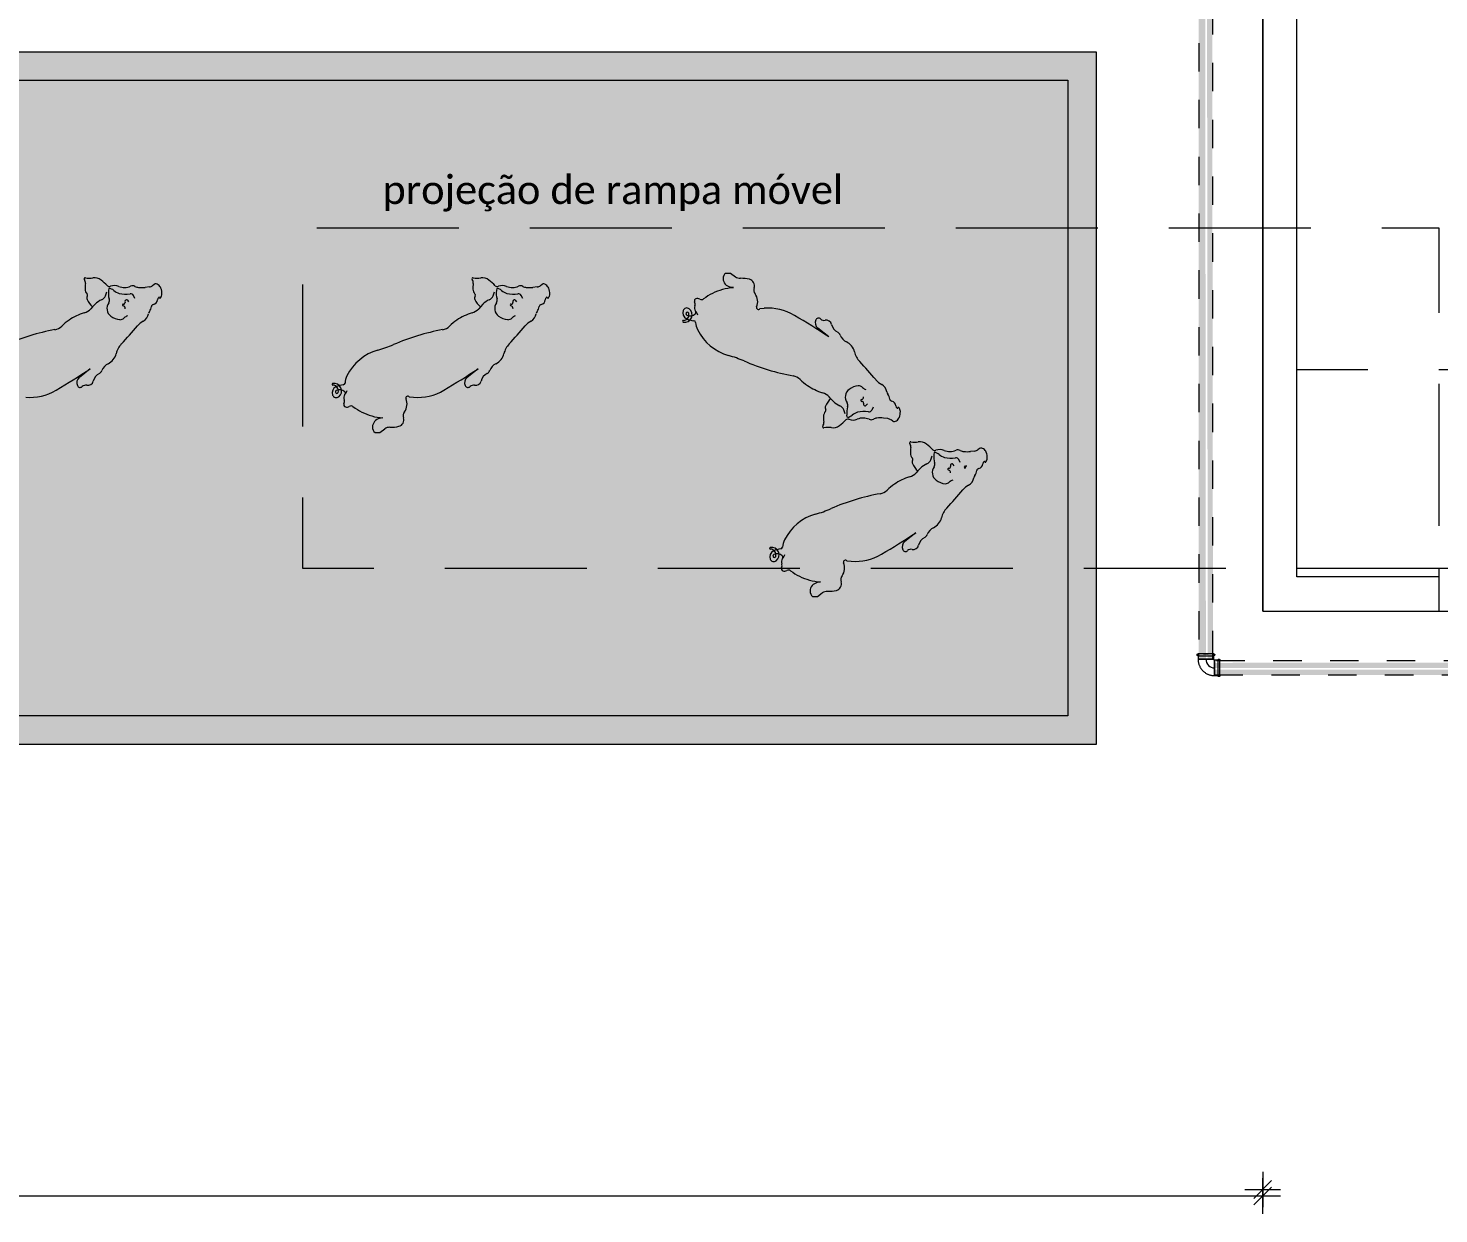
# Model space of a CAD drawing. Header units: metres. Extents: x 147 to 427, y -16 to 162.
# Drawn here: x 291.085 to 296.051, y 95.492 to 99.667 of the extents above; entities that cross this region are included whole.
import ezdxf

# ---------------------------------------------------------------- set-up
doc = ezdxf.new("R2010")
doc.units = ezdxf.units.M
doc.linetypes.add('Aligning Line', pattern=[0.012, 0.006, -0.006])
doc.linetypes.add('IMPORT-Dashed _3_', pattern=[0.75, 0.5, -0.25])
doc.layers.add('1053_ARQ_BASE_MATADOURO_dwg', color=7, linetype='Continuous', lineweight=5, true_color=0x767676)
for name, color, linetype, lineweight in [('A-COTAS', 7, 'Continuous', 9), ('A-EQUIPAMENTOS', 7, 'Continuous', 5), ('A-PROJEÇÃO', 7, 'IMPORT-Dashed _3_', 15), ('A-TEXTO1', 7, 'Continuous', 5), ('A-VISTA01', 7, 'Continuous', 20), ('A-VISTA03', 7, 'Continuous', 9), ('A_PROJEÇÃO', 7, 'IMPORT-Dashed _3_', 5), ('P-PIPE', 7, 'Continuous', 5), ('P-PIPE-CNTR', 7, 'Continuous', 5)]:
    doc.layers.add(name, color=color, linetype=linetype, lineweight=lineweight)
doc.styles.add('Calibri', font='calibri.ttf', dxfattribs={"height": 0.1})

# ---------------------------------------------------------------- blocks, each defined once
blk = doc.blocks.new('AÇO_Cotovelo 90 45 - AÇO_Cotovelo 90 45-3953197-TÉRREO 1_20 - Dependente 1')
at = {"layer": 'P-PIPE'}
for p, q in [((-0.0304, 0.0274), (-0.0495, 0.0274)), ((-0.0495, 0.0222), (-0.0495, 0.0274)), ((-0.0495, -0.0085), (-0.0495, 0.0085)), ((-0.0304, 0.0274), (-0.0304, 0.0222)), ((-0.0304, 0.0274), (-0.0304, -0.0274)), ((-0.0304, 0.0274), (-0.0304, 0.0237)), ((-0.0304, 0.0085), (-0.0304, -0.0085)), ((-0.0274, 0.0495), (-0.0274, 0.0304)), ((-0.0222, 0.0495), (-0.0274, 0.0495)), ((-0.0274, 0.0304), (-0.0222, 0.0304)), ((-0.0237, 0.0304), (-0.0274, 0.0304)), ((0.0274, 0.0304), (-0.0274, 0.0304)), ((0.0085, 0.0495), (-0.0085, 0.0495)), ((-0.0085, 0.0304), (0.0085, 0.0304)), ((0.0274, 0.0495), (0.0222, 0.0495)), ((0.0222, 0.0304), (0.0274, 0.0304)), ((0.0274, 0.0304), (0.0237, 0.0304)), ((0.0274, 0.0304), (0.0274, 0.0495)), ((-0.0495, -0.0274), (-0.0495, -0.0222)), ((-0.0495, -0.0274), (-0.0304, -0.0274)), ((-0.0304, -0.0222), (-0.0304, -0.0274)), ((-0.0304, -0.0237), (-0.0304, -0.0274))]:
    blk.add_line(p, q, dxfattribs=at)
at = {"layer": 'P-PIPE', "flags": 128}
for points in [[(-0.0495, 0.0274), (-0.0495, 0.0275), (-0.0495, 0.0277), (-0.0495, 0.0278), (-0.0495, 0.028), (-0.0494, 0.0281), (-0.0494, 0.0282), (-0.0494, 0.0284), (-0.0493, 0.0285), (-0.0493, 0.0286), (-0.0492, 0.0288), (-0.0492, 0.0289), (-0.0491, 0.029), (-0.049, 0.0291), (-0.049, 0.0293), (-0.0489, 0.0294), (-0.0488, 0.0295), (-0.0487, 0.0296), (-0.0486, 0.0297), (-0.0485, 0.0298), (-0.0484, 0.0299), (-0.0483, 0.03), (-0.0482, 0.0301), (-0.0481, 0.0302), (-0.048, 0.0303), (-0.0479, 0.0303), (-0.0478, 0.0304), (-0.0476, 0.0305), (-0.0475, 0.0306), (-0.0474, 0.0306), (-0.0473, 0.0307), (-0.0471, 0.0307), (-0.047, 0.0308), (-0.0469, 0.0308), (-0.0467, 0.0308), (-0.0466, 0.0308), (-0.0465, 0.0309), (-0.0463, 0.0309), (-0.0462, 0.0309), (-0.046, 0.0309), (-0.0459, 0.0309), (-0.0458, 0.0309), (-0.0456, 0.0309), (-0.0455, 0.0309), (-0.0453, 0.0308), (-0.0452, 0.0308), (-0.0451, 0.0308), (-0.0449, 0.0307), (-0.0448, 0.0307), (-0.0447, 0.0306), (-0.0445, 0.0306), (-0.0444, 0.0305), (-0.0443, 0.0305), (-0.0442, 0.0304), (-0.0441, 0.0303), (-0.0439, 0.0302), (-0.0438, 0.0301), (-0.0437, 0.0301), (-0.0436, 0.03), (-0.0435, 0.0299), (-0.0434, 0.0298), (-0.0433, 0.0297), (-0.0432, 0.0296), (-0.0432, 0.0294), (-0.0431, 0.0293), (-0.043, 0.0292), (-0.0429, 0.0291), (-0.0429, 0.029), (-0.0428, 0.0288), (-0.0428, 0.0287), (-0.0427, 0.0286), (-0.0427, 0.0284), (-0.0426, 0.0283), (-0.0426, 0.0282), (-0.0426, 0.028), (-0.0425, 0.0279), (-0.0425, 0.0278), (-0.0425, 0.0276), (-0.0425, 0.0275), (-0.0425, 0.0274)], [(-0.0495, 0.024), (-0.0495, 0.0245), (-0.0495, 0.025), (-0.0495, 0.0254), (-0.0495, 0.0258), (-0.0495, 0.0262), (-0.0495, 0.0265), (-0.0495, 0.0267), (-0.0495, 0.0269), (-0.0495, 0.0271), (-0.0495, 0.0273), (-0.0495, 0.0273), (-0.0495, 0.0274)], [(-0.0495, 0.0274), (-0.0495, 0.0273), (-0.0495, 0.0272), (-0.0495, 0.0271), (-0.0495, 0.0269), (-0.0495, 0.0266), (-0.0495, 0.0263), (-0.0495, 0.026), (-0.0495, 0.0256), (-0.0495, 0.0252), (-0.0495, 0.0248), (-0.0495, 0.0243), (-0.0495, 0.0238), (-0.0495, 0.0232), (-0.0495, 0.0226), (-0.0495, 0.022), (-0.0495, 0.0213), (-0.0495, 0.0206), (-0.0495, 0.0199), (-0.0495, 0.0191), (-0.0495, 0.0183), (-0.0495, 0.0175), (-0.0495, 0.0166), (-0.0495, 0.0157), (-0.0495, 0.0148), (-0.0495, 0.0139), (-0.0495, 0.0129), (-0.0495, 0.0119), (-0.0495, 0.0109), (-0.0495, 0.0099), (-0.0495, 0.0089), (-0.0495, 0.0079), (-0.0495, 0.0068), (-0.0495, 0.0057), (-0.0495, 0.0047), (-0.0495, 0.0036), (-0.0495, 0.0025), (-0.0495, 0.0014), (-0.0495, 0.0003), (-0.0495, -0.0008), (-0.0495, -0.0019), (-0.0495, -0.003), (-0.0495, -0.0041), (-0.0495, -0.0052), (-0.0495, -0.0062), (-0.0495, -0.0073), (-0.0495, -0.0083), (-0.0495, -0.0094), (-0.0495, -0.0104), (-0.0495, -0.0114), (-0.0495, -0.0124), (-0.0495, -0.0134), (-0.0495, -0.0143), (-0.0495, -0.0152), (-0.0495, -0.0161), (-0.0495, -0.017), (-0.0495, -0.0178), (-0.0495, -0.0187), (-0.0495, -0.0194), (-0.0495, -0.0202), (-0.0495, -0.0209), (-0.0495, -0.0216), (-0.0495, -0.0223), (-0.0495, -0.0229), (-0.0495, -0.0235), (-0.0495, -0.024), (-0.0495, -0.0245), (-0.0495, -0.025), (-0.0495, -0.0254), (-0.0495, -0.0258), (-0.0495, -0.0262), (-0.0495, -0.0265), (-0.0495, -0.0267), (-0.0495, -0.0269), (-0.0495, -0.0271), (-0.0495, -0.0273), (-0.0495, -0.0273), (-0.0495, -0.0274)], [(-0.0425, 0.0274), (-0.0425, 0.0273), (-0.0425, 0.0272), (-0.0425, 0.0271), (-0.0425, 0.0269), (-0.0425, 0.0266), (-0.0425, 0.0263), (-0.0425, 0.026), (-0.0425, 0.0256), (-0.0425, 0.0252), (-0.0425, 0.0248), (-0.0425, 0.0243)], [(-0.0425, -0.0274), (-0.0425, -0.0273), (-0.0425, -0.0272), (-0.0425, -0.0271), (-0.0425, -0.0269), (-0.0425, -0.0266), (-0.0425, -0.0263), (-0.0425, -0.026), (-0.0425, -0.0256), (-0.0425, -0.0252), (-0.0425, -0.0248), (-0.0425, -0.0243), (-0.0425, -0.0238), (-0.0425, -0.0232), (-0.0425, -0.0226), (-0.0425, -0.022), (-0.0425, -0.0213), (-0.0425, -0.0206), (-0.0425, -0.0199), (-0.0425, -0.0191), (-0.0425, -0.0183), (-0.0425, -0.0175), (-0.0425, -0.0166), (-0.0425, -0.0157), (-0.0425, -0.0148), (-0.0425, -0.0139), (-0.0425, -0.0129), (-0.0425, -0.0119), (-0.0425, -0.0109), (-0.0425, -0.0099), (-0.0425, -0.0089), (-0.0425, -0.0079), (-0.0425, -0.0068), (-0.0425, -0.0057), (-0.0425, -0.0047), (-0.0425, -0.0036), (-0.0425, -0.0025), (-0.0425, -0.0014), (-0.0425, -0.0003), (-0.0425, 0.0008), (-0.0425, 0.0019), (-0.0425, 0.003), (-0.0425, 0.0041), (-0.0425, 0.0052), (-0.0425, 0.0062), (-0.0425, 0.0073), (-0.0425, 0.0083), (-0.0425, 0.0094), (-0.0425, 0.0104), (-0.0425, 0.0114), (-0.0425, 0.0124), (-0.0425, 0.0134), (-0.0425, 0.0143), (-0.0425, 0.0152), (-0.0425, 0.0161), (-0.0425, 0.017), (-0.0425, 0.0178), (-0.0425, 0.0187), (-0.0425, 0.0194), (-0.0425, 0.0202), (-0.0425, 0.0209), (-0.0425, 0.0216), (-0.0425, 0.0223), (-0.0425, 0.0229), (-0.0425, 0.0235), (-0.0425, 0.024), (-0.0425, 0.0245), (-0.0425, 0.025), (-0.0425, 0.0254), (-0.0425, 0.0258), (-0.0425, 0.0262), (-0.0425, 0.0265), (-0.0425, 0.0267), (-0.0425, 0.0269), (-0.0425, 0.0271), (-0.0425, 0.0273), (-0.0425, 0.0273), (-0.0425, 0.0274)], [(-0.0309, 0.046), (-0.0309, 0.0461), (-0.0309, 0.0463), (-0.0309, 0.0464), (-0.0309, 0.0466), (-0.0308, 0.0467), (-0.0308, 0.0468), (-0.0308, 0.047), (-0.0307, 0.0471), (-0.0307, 0.0472), (-0.0306, 0.0474), (-0.0306, 0.0475), (-0.0305, 0.0476), (-0.0304, 0.0477), (-0.0304, 0.0479), (-0.0303, 0.048), (-0.0302, 0.0481), (-0.0301, 0.0482), (-0.03, 0.0483), (-0.0299, 0.0484), (-0.0298, 0.0485), (-0.0297, 0.0486), (-0.0296, 0.0487), (-0.0295, 0.0488), (-0.0294, 0.0489), (-0.0293, 0.0489), (-0.0292, 0.049), (-0.029, 0.0491), (-0.0289, 0.0492), (-0.0288, 0.0492), (-0.0287, 0.0493), (-0.0285, 0.0493), (-0.0284, 0.0494), (-0.0283, 0.0494), (-0.0281, 0.0494), (-0.028, 0.0494), (-0.0279, 0.0495), (-0.0277, 0.0495), (-0.0276, 0.0495), (-0.0274, 0.0495), (-0.0274, 0.0495)], [(-0.0274, 0.0425), (-0.0275, 0.0425), (-0.0277, 0.0425), (-0.0278, 0.0425), (-0.028, 0.0425), (-0.0281, 0.0426), (-0.0282, 0.0426), (-0.0284, 0.0426), (-0.0285, 0.0427), (-0.0286, 0.0427), (-0.0288, 0.0428), (-0.0289, 0.0428), (-0.029, 0.0429), (-0.0291, 0.043), (-0.0293, 0.043), (-0.0294, 0.0431), (-0.0295, 0.0432), (-0.0296, 0.0433), (-0.0297, 0.0434), (-0.0298, 0.0435), (-0.0299, 0.0436), (-0.03, 0.0437), (-0.0301, 0.0438), (-0.0302, 0.0439), (-0.0303, 0.044), (-0.0303, 0.0441), (-0.0304, 0.0442), (-0.0305, 0.0444), (-0.0306, 0.0445), (-0.0306, 0.0446), (-0.0307, 0.0447), (-0.0307, 0.0449), (-0.0308, 0.045), (-0.0308, 0.0451), (-0.0308, 0.0453), (-0.0308, 0.0454), (-0.0309, 0.0455), (-0.0309, 0.0457), (-0.0309, 0.0458), (-0.0309, 0.046), (-0.0309, 0.046)], [(-0.0304, -0.0274), (-0.0281, -0.0274), (-0.0258, -0.0272), (-0.0235, -0.027), (-0.0212, -0.0267), (-0.0189, -0.0262), (-0.0167, -0.0257), (-0.0144, -0.0251), (-0.0122, -0.0245), (-0.01, -0.0237), (-0.0079, -0.0228), (-0.0058, -0.0219), (-0.0037, -0.0209), (-0.0017, -0.0198), (0.0003, -0.0186), (0.0022, -0.0173), (0.0041, -0.016), (0.0059, -0.0145), (0.0077, -0.0131), (0.0094, -0.0115), (0.0111, -0.0099), (0.0126, -0.0082), (0.0141, -0.0064), (0.0156, -0.0046), (0.0169, -0.0027), (0.0182, -0.0008), (0.0194, 0.0011), (0.0206, 0.0032), (0.0216, 0.0052), (0.0226, 0.0073), (0.0235, 0.0095), (0.0243, 0.0116), (0.025, 0.0138), (0.0256, 0.0161), (0.0261, 0.0183), (0.0266, 0.0206), (0.0269, 0.0229), (0.0272, 0.0252), (0.0273, 0.0275), (0.0274, 0.0298), (0.0274, 0.0304)], [(-0.0274, 0.0304), (-0.0274, 0.0303), (-0.0274, 0.0302), (-0.0274, 0.03), (-0.0274, 0.0299), (-0.0275, 0.0298), (-0.0275, 0.0297), (-0.0275, 0.0296), (-0.0276, 0.0295), (-0.0276, 0.0293), (-0.0276, 0.0292), (-0.0277, 0.0291), (-0.0277, 0.029), (-0.0278, 0.0289), (-0.0279, 0.0288), (-0.0279, 0.0287), (-0.028, 0.0286), (-0.0281, 0.0285), (-0.0281, 0.0284), (-0.0282, 0.0283), (-0.0283, 0.0282), (-0.0284, 0.0282), (-0.0285, 0.0281), (-0.0286, 0.028), (-0.0287, 0.0279), (-0.0288, 0.0279), (-0.0289, 0.0278), (-0.029, 0.0278), (-0.0291, 0.0277), (-0.0292, 0.0276), (-0.0293, 0.0276), (-0.0294, 0.0276), (-0.0295, 0.0275), (-0.0297, 0.0275), (-0.0298, 0.0275), (-0.0299, 0.0274), (-0.03, 0.0274), (-0.0301, 0.0274), (-0.0302, 0.0274), (-0.0304, 0.0274), (-0.0304, 0.0274)], [(-0.0274, 0.0495), (-0.0273, 0.0495), (-0.0272, 0.0495), (-0.0271, 0.0495), (-0.0269, 0.0495), (-0.0266, 0.0495), (-0.0263, 0.0495), (-0.026, 0.0495), (-0.0256, 0.0495), (-0.0252, 0.0495), (-0.0248, 0.0495), (-0.0243, 0.0495)], [(0.0274, 0.0495), (0.0273, 0.0495), (0.0272, 0.0495), (0.0271, 0.0495), (0.0269, 0.0495), (0.0266, 0.0495), (0.0263, 0.0495), (0.026, 0.0495), (0.0256, 0.0495), (0.0252, 0.0495), (0.0248, 0.0495), (0.0243, 0.0495), (0.0238, 0.0495), (0.0232, 0.0495), (0.0226, 0.0495), (0.022, 0.0495), (0.0213, 0.0495), (0.0206, 0.0495), (0.0199, 0.0495), (0.0191, 0.0495), (0.0183, 0.0495), (0.0175, 0.0495), (0.0166, 0.0495), (0.0157, 0.0495), (0.0148, 0.0495), (0.0139, 0.0495), (0.0129, 0.0495), (0.0119, 0.0495), (0.0109, 0.0495), (0.0099, 0.0495), (0.0089, 0.0495), (0.0079, 0.0495), (0.0068, 0.0495), (0.0057, 0.0495), (0.0047, 0.0495), (0.0036, 0.0495), (0.0025, 0.0495), (0.0014, 0.0495), (0.0003, 0.0495), (-0.0008, 0.0495), (-0.0019, 0.0495), (-0.003, 0.0495), (-0.0041, 0.0495), (-0.0052, 0.0495), (-0.0062, 0.0495), (-0.0073, 0.0495), (-0.0083, 0.0495), (-0.0094, 0.0495), (-0.0104, 0.0495), (-0.0114, 0.0495), (-0.0124, 0.0495), (-0.0134, 0.0495), (-0.0143, 0.0495), (-0.0152, 0.0495), (-0.0161, 0.0495), (-0.017, 0.0495), (-0.0178, 0.0495), (-0.0187, 0.0495), (-0.0194, 0.0495), (-0.0202, 0.0495), (-0.0209, 0.0495), (-0.0216, 0.0495), (-0.0223, 0.0495), (-0.0229, 0.0495), (-0.0235, 0.0495), (-0.024, 0.0495), (-0.0245, 0.0495), (-0.025, 0.0495), (-0.0254, 0.0495), (-0.0258, 0.0495), (-0.0262, 0.0495), (-0.0265, 0.0495), (-0.0267, 0.0495), (-0.0269, 0.0495), (-0.0271, 0.0495), (-0.0273, 0.0495), (-0.0273, 0.0495), (-0.0274, 0.0495)], [(-0.024, 0.0425), (-0.0245, 0.0425), (-0.025, 0.0425), (-0.0254, 0.0425), (-0.0258, 0.0425), (-0.0262, 0.0425), (-0.0265, 0.0425), (-0.0267, 0.0425), (-0.0269, 0.0425), (-0.0271, 0.0425), (-0.0273, 0.0425), (-0.0273, 0.0425), (-0.0274, 0.0425)], [(-0.0274, 0.0425), (-0.0273, 0.0425), (-0.0272, 0.0425), (-0.0271, 0.0425), (-0.0269, 0.0425), (-0.0266, 0.0425), (-0.0263, 0.0425), (-0.026, 0.0425), (-0.0256, 0.0425), (-0.0252, 0.0425), (-0.0248, 0.0425), (-0.0243, 0.0425), (-0.0238, 0.0425), (-0.0232, 0.0425), (-0.0226, 0.0425), (-0.022, 0.0425), (-0.0213, 0.0425), (-0.0206, 0.0425), (-0.0199, 0.0425), (-0.0191, 0.0425), (-0.0183, 0.0425), (-0.0175, 0.0425), (-0.0166, 0.0425), (-0.0157, 0.0425), (-0.0148, 0.0425), (-0.0139, 0.0425), (-0.0129, 0.0425), (-0.0119, 0.0425), (-0.0109, 0.0425), (-0.0099, 0.0425), (-0.0089, 0.0425), (-0.0079, 0.0425), (-0.0068, 0.0425), (-0.0057, 0.0425), (-0.0047, 0.0425), (-0.0036, 0.0425), (-0.0025, 0.0425), (-0.0014, 0.0425), (-0.0003, 0.0425), (0.0008, 0.0425), (0.0019, 0.0425), (0.003, 0.0425), (0.0041, 0.0425), (0.0052, 0.0425), (0.0062, 0.0425), (0.0073, 0.0425), (0.0083, 0.0425), (0.0094, 0.0425), (0.0104, 0.0425), (0.0114, 0.0425), (0.0124, 0.0425), (0.0134, 0.0425), (0.0143, 0.0425), (0.0152, 0.0425), (0.0161, 0.0425), (0.017, 0.0425), (0.0178, 0.0425), (0.0187, 0.0425), (0.0194, 0.0425), (0.0202, 0.0425), (0.0209, 0.0425), (0.0216, 0.0425), (0.0223, 0.0425), (0.0229, 0.0425), (0.0235, 0.0425), (0.024, 0.0425), (0.0245, 0.0425), (0.025, 0.0425), (0.0254, 0.0425), (0.0258, 0.0425), (0.0262, 0.0425), (0.0265, 0.0425), (0.0267, 0.0425), (0.0269, 0.0425), (0.0271, 0.0425), (0.0273, 0.0425), (0.0273, 0.0425), (0.0274, 0.0425)], [(0.024, 0.0495), (0.0245, 0.0495), (0.025, 0.0495), (0.0254, 0.0495), (0.0258, 0.0495), (0.0262, 0.0495), (0.0265, 0.0495), (0.0267, 0.0495), (0.0269, 0.0495), (0.0271, 0.0495), (0.0273, 0.0495), (0.0273, 0.0495), (0.0274, 0.0495)], [(0.0274, 0.0425), (0.0273, 0.0425), (0.0272, 0.0425), (0.0271, 0.0425), (0.0269, 0.0425), (0.0266, 0.0425), (0.0263, 0.0425), (0.026, 0.0425), (0.0256, 0.0425), (0.0252, 0.0425), (0.0248, 0.0425), (0.0243, 0.0425)], [(0.0274, 0.0495), (0.0275, 0.0495), (0.0277, 0.0495), (0.0278, 0.0495), (0.028, 0.0495), (0.0281, 0.0494), (0.0282, 0.0494), (0.0284, 0.0494), (0.0285, 0.0493), (0.0286, 0.0493), (0.0288, 0.0492), (0.0289, 0.0492), (0.029, 0.0491), (0.0291, 0.049), (0.0293, 0.049), (0.0294, 0.0489), (0.0295, 0.0488), (0.0296, 0.0487), (0.0297, 0.0486), (0.0298, 0.0485), (0.0299, 0.0484), (0.03, 0.0483), (0.0301, 0.0482), (0.0302, 0.0481), (0.0303, 0.048), (0.0303, 0.0479), (0.0304, 0.0478), (0.0305, 0.0476), (0.0306, 0.0475), (0.0306, 0.0474), (0.0307, 0.0473), (0.0307, 0.0471), (0.0308, 0.047), (0.0308, 0.0469), (0.0308, 0.0467), (0.0308, 0.0466), (0.0309, 0.0465), (0.0309, 0.0463), (0.0309, 0.0462), (0.0309, 0.046), (0.0309, 0.046)], [(0.0309, 0.046), (0.0309, 0.0459), (0.0309, 0.0457), (0.0309, 0.0456), (0.0309, 0.0454), (0.0308, 0.0453), (0.0308, 0.0452), (0.0308, 0.045), (0.0307, 0.0449), (0.0307, 0.0448), (0.0306, 0.0446), (0.0306, 0.0445), (0.0305, 0.0444), (0.0304, 0.0443), (0.0304, 0.0441), (0.0303, 0.044), (0.0302, 0.0439), (0.0301, 0.0438), (0.03, 0.0437), (0.0299, 0.0436), (0.0298, 0.0435), (0.0297, 0.0434), (0.0296, 0.0433), (0.0295, 0.0432), (0.0294, 0.0431), (0.0293, 0.0431), (0.0292, 0.043), (0.029, 0.0429), (0.0289, 0.0428), (0.0288, 0.0428), (0.0287, 0.0427), (0.0285, 0.0427), (0.0284, 0.0426), (0.0283, 0.0426), (0.0281, 0.0426), (0.028, 0.0426), (0.0279, 0.0425), (0.0277, 0.0425), (0.0276, 0.0425), (0.0274, 0.0425), (0.0274, 0.0425)], [(-0.0495, -0.0274), (-0.0495, -0.0273), (-0.0495, -0.0272), (-0.0495, -0.0271), (-0.0495, -0.0269), (-0.0495, -0.0266), (-0.0495, -0.0263), (-0.0495, -0.026), (-0.0495, -0.0256), (-0.0495, -0.0252), (-0.0495, -0.0248), (-0.0495, -0.0243)], [(-0.0425, -0.0274), (-0.0425, -0.0275), (-0.0425, -0.0277), (-0.0425, -0.0278), (-0.0425, -0.028), (-0.0426, -0.0281), (-0.0426, -0.0282), (-0.0426, -0.0284), (-0.0427, -0.0285), (-0.0427, -0.0286), (-0.0428, -0.0288), (-0.0428, -0.0289), (-0.0429, -0.029), (-0.043, -0.0291), (-0.043, -0.0293), (-0.0431, -0.0294), (-0.0432, -0.0295), (-0.0433, -0.0296), (-0.0434, -0.0297), (-0.0435, -0.0298), (-0.0436, -0.0299), (-0.0437, -0.03), (-0.0438, -0.0301), (-0.0439, -0.0302), (-0.044, -0.0303), (-0.0441, -0.0303), (-0.0442, -0.0304), (-0.0444, -0.0305), (-0.0445, -0.0306), (-0.0446, -0.0306), (-0.0447, -0.0307), (-0.0449, -0.0307), (-0.045, -0.0308), (-0.0451, -0.0308), (-0.0453, -0.0308), (-0.0454, -0.0308), (-0.0455, -0.0309), (-0.0457, -0.0309), (-0.0458, -0.0309), (-0.046, -0.0309), (-0.0461, -0.0309), (-0.0462, -0.0309), (-0.0464, -0.0309), (-0.0465, -0.0309), (-0.0467, -0.0308), (-0.0468, -0.0308), (-0.0469, -0.0308), (-0.0471, -0.0307), (-0.0472, -0.0307), (-0.0473, -0.0306), (-0.0475, -0.0306), (-0.0476, -0.0305), (-0.0477, -0.0305), (-0.0478, -0.0304), (-0.0479, -0.0303), (-0.0481, -0.0302), (-0.0482, -0.0301), (-0.0483, -0.0301), (-0.0484, -0.03), (-0.0485, -0.0299), (-0.0486, -0.0298), (-0.0487, -0.0297), (-0.0488, -0.0296), (-0.0488, -0.0294), (-0.0489, -0.0293), (-0.049, -0.0292), (-0.0491, -0.0291), (-0.0491, -0.029), (-0.0492, -0.0288), (-0.0492, -0.0287), (-0.0493, -0.0286), (-0.0493, -0.0284), (-0.0494, -0.0283), (-0.0494, -0.0282), (-0.0494, -0.028), (-0.0495, -0.0279), (-0.0495, -0.0278), (-0.0495, -0.0276), (-0.0495, -0.0275), (-0.0495, -0.0274)], [(-0.0425, -0.024), (-0.0425, -0.0245), (-0.0425, -0.025), (-0.0425, -0.0254), (-0.0425, -0.0258), (-0.0425, -0.0262), (-0.0425, -0.0265), (-0.0425, -0.0267), (-0.0425, -0.0269), (-0.0425, -0.0271), (-0.0425, -0.0273), (-0.0425, -0.0273), (-0.0425, -0.0274)]]:
    blk.add_lwpolyline(points, dxfattribs=at)
blk = doc.blocks.new('1053_ARQ_BASE_MATADOURO_dwg_CAMINHÃO PORCOS-4039610-TÉRREO 1_20 - Dependente 1')
at = {"layer": 'A-COTAS', "lineweight": 5, "true_color": 0xe2e2e2}
blk.add_hatch(color=254, dxfattribs=at).paths.add_polyline_path([(-5.4864, -1.2192), (0, -1.2192), (0, 1.2192), (-5.4864, 1.2192)])
at = {"layer": 'A-EQUIPAMENTOS', "color": 253, "true_color": 0xaaaaaa}
for p, q in [((-3.3164, 0.4006), (-3.3223, 0.396)), ((-1.9511, 0.4006), (-1.957, 0.396)), ((-3.476, 0.3865), (-3.4774, 0.3791)), ((-3.3847, 0.3513), (-3.3898, 0.3615)), ((-3.3336, 0.3914), (-3.3487, 0.3897)), ((-2.1107, 0.3865), (-2.1121, 0.3791)), ((-2.0194, 0.3513), (-2.0245, 0.3615)), ((-1.9683, 0.3914), (-1.9834, 0.3897)), ((-1.2776, 0.389), (-1.2889, 0.3912)), ((-3.4056, 0.3393), (-3.4097, 0.3444)), ((-2.0403, 0.3393), (-2.0444, 0.3444)), ((-1.4108, 0.3065), (-1.4077, 0.3023)), ((-1.1843, 0.3151), (-1.1695, 0.3162)), ((-0.942, 0.2162), (-0.9807, 0.2469)), ((-3.5416, 0.103), (-3.5803, 0.0723)), ((-2.1763, 0.103), (-2.215, 0.0723)), ((-2.6452, 0.0128), (-2.642, 0.0169)), ((-2.4186, 0.0041), (-2.4038, 0.003)), ((-0.8059, -0.02), (-0.8101, -0.0251)), ((-0.7851, -0.0321), (-0.7902, -0.0423)), ((-2.5119, -0.0697), (-2.5233, -0.072)), ((-0.8764, -0.0673), (-0.8777, -0.0599)), ((-0.734, -0.0721), (-0.7491, -0.0705)), ((-0.7167, -0.0814), (-0.7226, -0.0768)), ((-0.5701, -0.1912), (-0.5715, -0.1986)), ((-0.4277, -0.1863), (-0.4429, -0.188)), ((-0.4105, -0.1771), (-0.4164, -0.1817)), ((-0.4997, -0.2384), (-0.5039, -0.2333)), ((-0.4789, -0.2264), (-0.484, -0.2162)), ((-0.6358, -0.4746), (-0.6745, -0.5053)), ((-1.1046, -0.5649), (-1.1015, -0.5608)), ((-0.8781, -0.5735), (-0.8633, -0.5747)), ((-0.9713, -0.6474), (-0.9827, -0.6497))]:
    blk.add_line(p, q, dxfattribs=at)
at = {"layer": 'A-EQUIPAMENTOS', "color": 253, "true_color": 0xaaaaaa, "flags": 128}
for points in [[(0, -1.2192), (-5.4864, -1.2192), (-5.4864, 1.2192), (0, 1.2192)], [(-0.1, -1.1192), (-5.3864, -1.1192), (-5.3864, 1.1192), (-0.1, 1.1192)], [(-0.4571, -0.2389), (-0.4645, -0.2412), (-0.4622, -0.2477)]]:
    blk.add_lwpolyline(points, close=True, dxfattribs=at)
for points in [[(-1.3049, 0.4401), (-1.2878, 0.4401), (-1.2707, 0.4276)], [(-3.5246, 0.3308), (-3.5336, 0.3212), (-3.5395, 0.3149)], [(-2.1593, 0.3308), (-2.1683, 0.3212), (-2.1742, 0.3149)], [(-0.925, -0.0116), (-0.934, -0.002), (-0.9399, 0.0043)], [(-2.5392, -0.1209), (-2.5221, -0.1209), (-2.5051, -0.1084)], [(-0.6188, -0.2469), (-0.6278, -0.2564), (-0.6337, -0.2627)], [(-0.9986, -0.6986), (-0.9816, -0.6986), (-0.9645, -0.6861)]]:
    blk.add_lwpolyline(points, dxfattribs=at)
at = {"layer": 'A-EQUIPAMENTOS', "color": 253, "true_color": 0xaaaaaa}
for centre, radius, start, end in [((-3.5596, 0.42), 0.00375, 78.4161, 217.8236), ((-3.5773, 0.4063), 0.0187, 351.5761, 37.8236), ((-3.4406, 0.386), 0.1196, 171.5761, 181.2661), ((-3.5445, 0.4937), 0.0715, 258.4161, 279.7665), ((-3.5263, 0.3883), 0.0355, 50.6012, 99.7665), ((-3.8423, 0.0036), 0.5333, 47.3694, 50.6012), ((-3.3119, 0.3951), 0.00713, 77.2615, 129.2361), ((-3.3154, 0.3795), 0.0231, 56.3719, 77.2615), ((-3.3168, 0.3773), 0.0257, 21.9569, 56.3719), ((-2.1943, 0.42), 0.00375, 78.4161, 217.8236), ((-2.212, 0.4063), 0.0187, 351.5761, 37.8236), ((-2.0753, 0.386), 0.1196, 171.5761, 181.2661), ((-2.1792, 0.4937), 0.0715, 258.4161, 279.7665), ((-2.1611, 0.3883), 0.0355, 50.6012, 99.7665), ((-2.477, 0.0036), 0.5333, 47.3694, 50.6012), ((-1.9466, 0.3951), 0.00713, 77.2615, 129.2361), ((-1.9501, 0.3795), 0.0231, 56.3719, 77.2615), ((-1.9516, 0.3773), 0.0257, 21.9569, 56.3719), ((-1.2905, 0.4215), 0.0235, 127.7498, 181.8158), ((-1.2828, 0.4218), 0.0311, 181.8158, 258.698), ((-1.2533, 0.4513), 0.0294, 233.766, 271.5498), ((-1.2493, 0.3018), 0.1201, 76.2279, 91.5498), ((-1.2261, 0.3965), 0.0226, 340.4085, 76.2279), ((-3.5355, 0.3839), 0.0246, 181.2661, 224.8151), ((-3.5408, 0.3525), 0.0132, 148.6141, 203.4898), ((-3.5571, 0.3625), 0.00582, 328.6141, 44.8151), ((-3.5132, 0.3708), 0.0269, 293.1805, 337.829), ((-3.5778, 0.3971), 0.0966, 337.829, 346.5791), ((-3.4739, 0.4038), 0.0106, 227.3694, 290.8751), ((-3.4213, 0.3686), 0.057, 169.3726, 199.5682), ((-3.4895, 0.3443), 0.0153, 325.2315, 19.5682), ((-3.4777, 0.3589), 0.0276, 46.8724, 86.3876), ((-3.4562, 0.3572), 0.0392, 67.4655, 110.8751), ((-3.4296, 0.4102), 0.0427, 226.8724, 255.5412), ((-3.4209, 0.4424), 0.053, 247.4655, 293.6911), ((-3.4179, 0.4557), 0.0896, 255.5412, 280.3218), ((-3.3999, 0.3565), 0.0112, 26.5817, 100.3218), ((-3.3925, 0.3777), 0.0177, 63.129, 113.6911), ((-3.3676, 0.4267), 0.0372, 243.129, 263.4954), ((-3.3603, 0.491), 0.102, 263.4954, 276.5046), ((-3.336, 0.4135), 0.0222, 276.1666, 308.1369), ((-3.2941, 0.3462), 0.011, 128.5456, 178.2909), ((-3.3, 0.3536), 0.00156, 14.61, 128.5456), ((-3.2961, 0.3546), 0.00247, 194.61, 324.1661), ((-3.3141, 0.3676), 0.0248, 324.1661, 358.2524), ((-3.339, 0.3684), 0.0496, 358.2524, 21.9569), ((-2.1702, 0.3839), 0.0246, 181.2661, 224.8151), ((-2.1755, 0.3525), 0.0132, 148.6141, 203.4898), ((-2.1918, 0.3625), 0.00582, 328.6141, 44.8151), ((-2.1479, 0.3708), 0.0269, 293.1805, 337.829), ((-2.2125, 0.3971), 0.0966, 337.829, 346.5791), ((-2.1087, 0.4038), 0.0106, 227.3694, 290.8751), ((-2.056, 0.3686), 0.057, 169.3726, 199.5682), ((-2.1242, 0.3443), 0.0153, 325.2315, 19.5682), ((-2.1124, 0.3589), 0.0276, 46.8724, 86.3876), ((-2.0909, 0.3572), 0.0392, 67.4655, 110.8751), ((-2.0644, 0.4102), 0.0427, 226.8724, 255.5412), ((-2.0556, 0.4424), 0.053, 247.4655, 293.6911), ((-2.0526, 0.4557), 0.0896, 255.5412, 280.3218), ((-2.0346, 0.3565), 0.0112, 26.5817, 100.3218), ((-2.0272, 0.3777), 0.0177, 63.129, 113.6911), ((-2.0023, 0.4267), 0.0372, 243.129, 263.4954), ((-1.995, 0.491), 0.102, 263.4954, 276.5046), ((-1.9707, 0.4135), 0.0222, 276.1666, 308.1369), ((-1.9288, 0.3462), 0.011, 128.5456, 178.2909), ((-1.9347, 0.3536), 0.00156, 14.61, 128.5456), ((-1.9308, 0.3546), 0.00247, 194.61, 324.1661), ((-1.9488, 0.3676), 0.0248, 324.1661, 358.2524), ((-1.9737, 0.3684), 0.0496, 358.2524, 21.9569), ((-1.4068, 0.3423), 0.00816, 107.7111, 203.9667), ((-1.4041, 0.3338), 0.017, 59.6176, 107.7111), ((-1.3896, 0.3586), 0.0117, 239.6176, 307.1105), ((-1.2627, 0.1909), 0.1985, 105.6351, 127.1105), ((-1.2623, 0.1895), 0.2, 94.3665, 105.6351), ((-1.1832, 0.3813), 0.0229, 160.4085, 217.5496), ((-1.2372, 0.3398), 0.0452, 336.7108, 37.5496), ((-3.5065, 0.1139), 0.1947, 106.8947, 124.3841), ((-3.5787, 0.3515), 0.0536, 286.8947, 316.9542), ((-3.4874, 0.3758), 0.0715, 203.4898, 229.6962), ((-3.4767, 0.2856), 0.0659, 113.1805, 136.6715), ((-3.4485, 0.3158), 0.0346, 145.2315, 232.6111), ((-3.4254, 0.3277), 0.00327, 83.5101, 260.2184), ((-3.4275, 0.3156), 0.00898, 354.4297, 80.2184), ((-3.4245, 0.336), 0.00508, 263.5101, 11.0292), ((-3.4097, 0.3389), 0.00997, 152.6993, 191.0292), ((-3.4138, 0.341), 0.00529, 39.3099, 152.6993), ((-3.3187, 0.2943), 0.0185, 143.2583, 170.3145), ((-3.3621, 0.3267), 0.0356, 323.2583, 353.11), ((-3.3182, 0.3214), 0.00853, 99.696, 173.11), ((-3.3226, 0.3471), 0.0175, 279.696, 358.2909), ((-2.1412, 0.1139), 0.1947, 106.8947, 124.3841), ((-2.2134, 0.3515), 0.0536, 286.8947, 316.9542), ((-2.1221, 0.3758), 0.0715, 203.4898, 229.6962), ((-2.1114, 0.2856), 0.0659, 113.1805, 136.6715), ((-2.0832, 0.3158), 0.0346, 145.2315, 232.6111), ((-2.0601, 0.3277), 0.00327, 83.5101, 260.2184), ((-2.0622, 0.3156), 0.00898, 354.4297, 80.2184), ((-2.0592, 0.336), 0.00508, 263.5101, 11.0292), ((-2.0444, 0.3389), 0.00997, 152.6993, 191.0292), ((-2.0485, 0.341), 0.00529, 39.3099, 152.6993), ((-1.9534, 0.2943), 0.0185, 143.2583, 170.3145), ((-1.9968, 0.3267), 0.0356, 323.2583, 353.11), ((-1.9529, 0.3214), 0.00853, 99.696, 173.11), ((-1.9573, 0.3471), 0.0175, 279.696, 358.2909), ((-1.4332, 0.3004), 0.0226, 159.316, 245.9535), ((-1.4413, 0.3035), 0.0139, 52.3659, 159.316), ((-1.4489, 0.2937), 0.0263, 258.7147, 52.3659), ((-1.4537, 0.2933), 0.0198, 270.3968, 17.1582), ((-1.4395, 0.2977), 0.00502, 17.1582, 175.1732), ((-1.4387, 0.2976), 0.00584, 175.1732, 240.1533), ((-1.3934, 0.3184), 0.0211, 162.2258, 214.3805), ((-1.4324, 0.3309), 0.0199, 342.2258, 23.9667), ((-1.4171, 0.3022), 0.00762, 316.4653, 34.3805), ((-1.4279, 0.287), 0.0254, 12.541, 37.1495), ((-1.1895, 0.3192), 0.00669, 156.7108, 321.3984), ((-1.1556, 0.1348), 0.182, 59.2779, 94.3955), ((-3.675, 0.2873), 0.0471, 280.311, 314.256), ((-3.5077, 0.1157), 0.1926, 124.3841, 134.256), ((-3.4335, 0.3354), 0.0592, 232.6111, 266.1226), ((-3.4362, 0.2954), 0.0192, 266.1226, 316.8518), ((-4.7508, 1.4258), 1.8066, 316.8653, 319.5726), ((-3.4043, 0.2655), 0.0246, 105.0387, 136.8518), ((-3.3159, 0.2034), 0.0784, 119.9974, 139.5726), ((-3.3738, 0.3037), 0.0375, 299.9974, 350.3145), ((-2.3097, 0.2873), 0.0471, 280.311, 314.256), ((-2.1424, 0.1157), 0.1926, 124.3841, 134.256), ((-2.0682, 0.3354), 0.0592, 232.6111, 266.1226), ((-2.0709, 0.2954), 0.0192, 266.1226, 316.8518), ((-3.3855, 1.4258), 1.8066, 316.8653, 319.5726), ((-2.039, 0.2655), 0.0246, 105.0387, 136.8518), ((-1.9506, 0.2034), 0.0784, 119.9974, 139.5726), ((-2.0085, 0.3037), 0.0375, 299.9974, 350.3145), ((-1.4535, 0.2707), 0.00281, 90.3968, 258.7147), ((-1.4053, 0.3629), 0.091, 245.9535, 262.651), ((-1.4294, 0.3138), 0.0246, 240.1533, 316.4653), ((-1.4179, 0.2655), 0.00728, 4.6027, 82.651), ((-1.3408, 0.2717), 0.07, 184.6027, 205.9288), ((-2.8431, -2.705), 3.4853, 56.9433, 59.2779), ((-0.966, 0.2654), 0.0237, 155.4438, 231.5666), ((-0.9778, 0.2708), 0.0107, 47.1599, 155.4438), ((-0.958, 0.2921), 0.0183, 227.1599, 280.9714), ((-0.9508, 0.255), 0.0195, 13.019, 100.9714), ((-0.8922, 0.2685), 0.0406, 193.019, 243.7565), ((-3.5253, -0.5351), 0.7889, 100.311, 113.4798), ((-2.16, -0.5351), 0.7889, 100.311, 113.4798), ((-1.2485, 0.3166), 0.1727, 205.9288, 254.5012), ((-0.9182, 0.2158), 0.0182, 19.552, 63.7565), ((-0.8616, 0.2359), 0.0419, 199.552, 244.7648), ((-3.5012, 0.1682), 0.0519, 295.2352, 346.955), ((-3.3781, 0.1397), 0.0745, 136.8653, 166.955), ((-2.4828, 0.0027), 0.1727, 105.4988, 154.0712), ((-2.6402, 0.5701), 0.4161, 285.4988, 293.4798), ((-2.1359, 0.1682), 0.0519, 295.2352, 346.955), ((-2.0128, 0.1397), 0.0745, 136.8653, 166.955), ((-1.4058, -0.2509), 0.4161, 66.5202, 74.5012), ((-0.9016, 0.1511), 0.0519, 13.045, 64.7648), ((-0.7785, 0.1796), 0.0745, 193.045, 223.1347), ((-5.4428, 3.0242), 3.4853, 300.7221, 303.0567), ((-3.4612, 0.0833), 0.0419, 115.2352, 160.448), ((-4.0775, 3.0242), 3.4853, 300.7221, 303.0567), ((-2.0959, 0.0833), 0.0419, 115.2352, 160.448), ((-0.9257, 0.8544), 0.7889, 246.5202, 259.689), ((-2.1512, -1.1065), 1.8066, 40.4274, 43.1347), ((-3.5656, 0.0538), 0.0237, 128.4334, 204.5562), ((-3.5504, 0.0642), 0.0195, 259.0286, 346.981), ((-3.4918, 0.0507), 0.0406, 116.2435, 166.981), ((-3.5178, 0.1034), 0.0182, 296.2435, 340.448), ((-2.6878, 0.0486), 0.00281, 101.2853, 269.6032), ((-2.6833, 0.0255), 0.0263, 307.6341, 101.2853), ((-2.6522, 0.0538), 0.00728, 277.349, 355.3973), ((-2.5752, 0.0476), 0.07, 154.0712, 175.3973), ((-2.2003, 0.0538), 0.0237, 128.4334, 204.5562), ((-2.1851, 0.0642), 0.0195, 259.0286, 346.981), ((-2.1265, 0.0507), 0.0406, 116.2435, 166.981), ((-2.1525, 0.1034), 0.0182, 296.2435, 340.448), ((-1.0753, 0.0319), 0.0471, 45.744, 79.689), ((-0.9081, 0.2035), 0.1926, 225.744, 235.6159), ((-0.7163, 0.1158), 0.0784, 220.4274, 240.0026), ((-3.7552, 0.1845), 0.182, 265.6045, 300.7221), ((-3.5774, 0.0484), 0.0107, 204.5562, 312.8401), ((-3.5576, 0.0271), 0.0183, 79.0286, 132.8401), ((-2.6675, 0.0188), 0.0226, 114.0465, 200.684), ((-2.6757, 0.0157), 0.0139, 200.684, 307.6341), ((-2.688, 0.0259), 0.0198, 342.8418, 89.6032), ((-2.673, 0.0216), 0.00584, 119.8467, 184.8268), ((-2.6739, 0.0216), 0.00502, 184.8268, 342.8418), ((-2.6397, -0.0437), 0.091, 97.349, 114.0465), ((-2.6637, 0.0054), 0.0246, 43.5347, 119.8467), ((-2.6278, 0.0008), 0.0211, 145.6195, 197.7742), ((-2.6514, 0.0171), 0.00762, 325.6195, 43.5347), ((-2.6622, 0.0322), 0.0254, 322.8505, 347.459), ((-2.4239, 0), 0.00669, 38.6016, 203.2892), ((-2.3899, 0.1845), 0.182, 265.6045, 300.7221), ((-2.2121, 0.0484), 0.0107, 204.5562, 312.8401), ((-2.1923, 0.0271), 0.0183, 79.0286, 132.8401), ((-0.9069, 0.2053), 0.1947, 235.6159, 253.1053), ((-0.9791, -0.0323), 0.0536, 43.0458, 73.1053), ((-0.8489, 0.0034), 0.0346, 127.3889, 214.7685), ((-0.8339, -0.0162), 0.0592, 93.8774, 127.3889), ((-0.8366, 0.0238), 0.0192, 43.1482, 93.8774), ((-0.8279, 0.0036), 0.00898, 279.7816, 5.5703), ((-0.8046, 0.0537), 0.0246, 223.1482, 254.9613), ((-0.7742, 0.0155), 0.0375, 9.6855, 60.0026), ((-0.719, 0.0249), 0.0185, 189.6855, 216.7417), ((-0.7624, -0.0075), 0.0356, 6.89, 36.7417), ((-2.6411, -0.023), 0.00816, 156.0333, 252.2889), ((-2.6668, -0.0117), 0.0199, 336.0333, 17.7742), ((-2.6385, -0.0146), 0.017, 252.2889, 300.3824), ((-2.6239, -0.0394), 0.0117, 52.8895, 120.3824), ((-2.4971, 0.1283), 0.1985, 232.8895, 254.3649), ((-2.4176, -0.0621), 0.0229, 142.4504, 199.5915), ((-2.4716, -0.0206), 0.0452, 322.4504, 23.2892), ((-0.9359, -0.0647), 0.0246, 135.1849, 178.7339), ((-0.9412, -0.0333), 0.0132, 156.5102, 211.3859), ((-0.8877, -0.0566), 0.0715, 130.3038, 156.5102), ((-0.9575, -0.0433), 0.00582, 315.1849, 31.3859), ((-0.8771, 0.0336), 0.0659, 223.3285, 246.8195), ((-0.9136, -0.0516), 0.0269, 22.171, 66.8195), ((-0.9782, -0.0779), 0.0966, 13.4209, 22.171), ((-0.8217, -0.0493), 0.057, 160.4318, 190.6274), ((-0.8899, -0.0251), 0.0153, 340.4318, 34.7685), ((-0.8183, -0.1365), 0.0896, 79.6782, 104.4588), ((-0.8258, -0.0085), 0.00327, 99.7816, 276.4899), ((-0.8248, -0.0168), 0.00508, 348.9708, 96.4899), ((-0.8101, -0.0196), 0.00997, 168.9708, 207.3007), ((-0.8142, -0.0218), 0.00529, 207.3007, 320.6901), ((-0.8002, -0.0372), 0.0112, 259.6782, 333.4183), ((-0.7186, -0.0022), 0.00853, 186.89, 260.304), ((-0.723, -0.0278), 0.0175, 1.7091, 80.304), ((-0.6945, -0.027), 0.011, 181.7091, 231.4544), ((-0.7003, -0.0343), 0.00156, 231.4544, 345.39), ((-0.6964, -0.0354), 0.00247, 35.8339, 165.39), ((-0.7145, -0.0484), 0.0248, 1.7476, 35.8339), ((-0.7393, -0.0492), 0.0496, 338.0431, 1.7476), ((-2.4967, 0.1297), 0.2, 254.3649, 265.6335), ((-2.5172, -0.1025), 0.0311, 101.302, 178.1842), ((-2.4836, 0.0174), 0.1201, 268.4502, 283.7721), ((-2.4604, -0.0773), 0.0226, 283.7721, 19.5915), ((-0.96, -0.1008), 0.00375, 142.1764, 281.5839), ((-0.9777, -0.0871), 0.0187, 322.1764, 8.4239), ((-0.841, -0.0668), 0.1196, 178.7339, 188.4239), ((-0.9267, -0.069), 0.0355, 260.2335, 309.3988), ((-1.2427, 0.3156), 0.5333, 309.3988, 312.6306), ((-0.8743, -0.0845), 0.0106, 69.1249, 132.6306), ((-0.8781, -0.0397), 0.0276, 273.6124, 313.1276), ((-0.8566, -0.038), 0.0392, 249.1249, 292.5345), ((-0.83, -0.091), 0.0427, 104.4588, 133.1276), ((-0.8212, -0.1232), 0.053, 66.3089, 112.5345), ((-0.7928, -0.0584), 0.0177, 246.3089, 296.871), ((-0.768, -0.1074), 0.0372, 96.5046, 116.871), ((-0.7607, -0.1718), 0.102, 83.4954, 96.5046), ((-0.7364, -0.0943), 0.0222, 51.8631, 83.8334), ((-0.7122, -0.0759), 0.00713, 230.7639, 282.7385), ((-0.7157, -0.0603), 0.0231, 282.7385, 303.6281), ((-0.7172, -0.0581), 0.0257, 303.6281, 338.0431), ((-2.5248, -0.1023), 0.0235, 178.1842, 232.2502), ((-2.4877, -0.1321), 0.0294, 88.4502, 126.234), ((-0.9449, -0.1745), 0.0715, 80.2335, 101.5839), ((-0.6537, -0.1577), 0.00375, 78.4161, 217.8236), ((-0.6715, -0.1714), 0.0187, 351.5761, 37.8236), ((-0.5347, -0.1916), 0.1196, 171.5761, 181.2661), ((-0.6297, -0.1937), 0.0246, 181.2661, 224.8151), ((-0.6386, -0.084), 0.0715, 258.4161, 279.7665), ((-0.6205, -0.1894), 0.0355, 50.6012, 99.7665), ((-0.9364, -0.574), 0.5333, 47.3694, 50.6012), ((-0.5681, -0.1739), 0.0106, 227.3694, 290.8751), ((-0.5154, -0.2091), 0.057, 169.3726, 199.5682), ((-0.5719, -0.2188), 0.0276, 46.8724, 86.3876), ((-0.5504, -0.2204), 0.0392, 67.4655, 110.8751), ((-0.5238, -0.1674), 0.0427, 226.8724, 255.5412), ((-0.515, -0.1353), 0.053, 247.4655, 293.6911), ((-0.4866, -0.2), 0.0177, 63.129, 113.6911), ((-0.4618, -0.151), 0.0372, 243.129, 263.4954), ((-0.4544, -0.0866), 0.102, 263.4954, 276.5046), ((-0.4301, -0.1642), 0.0222, 276.1666, 308.1369), ((-0.406, -0.1826), 0.00713, 77.2615, 129.2361), ((-0.4095, -0.1982), 0.0231, 56.3719, 77.2615), ((-0.411, -0.2004), 0.0257, 21.9569, 56.3719), ((-0.4331, -0.2093), 0.0496, 358.2524, 21.9569), ((-0.635, -0.2251), 0.0132, 148.6141, 203.4898), ((-0.6512, -0.2152), 0.00582, 328.6141, 44.8151), ((-0.5815, -0.2019), 0.0715, 203.4898, 229.6962), ((-0.5709, -0.2921), 0.0659, 113.1805, 136.6715), ((-0.6074, -0.2068), 0.0269, 293.1805, 337.829), ((-0.6719, -0.1805), 0.0966, 337.829, 346.5791), ((-0.5426, -0.2618), 0.0346, 145.2315, 232.6111), ((-0.5836, -0.2334), 0.0153, 325.2315, 19.5682), ((-0.5121, -0.122), 0.0896, 255.5412, 280.3218), ((-0.5195, -0.25), 0.00327, 83.5101, 260.2184), ((-0.5186, -0.2417), 0.00508, 263.5101, 11.0292), ((-0.5038, -0.2388), 0.00997, 152.6993, 191.0292), ((-0.508, -0.2367), 0.00529, 39.3099, 152.6993), ((-0.494, -0.2212), 0.0112, 26.5817, 100.3218), ((-0.4123, -0.2563), 0.00853, 99.696, 173.11), ((-0.4167, -0.2306), 0.0175, 279.696, 358.2909), ((-0.3883, -0.2315), 0.011, 128.5456, 178.2909), ((-0.3941, -0.2241), 0.00156, 14.61, 128.5456), ((-0.3902, -0.2231), 0.00247, 194.61, 324.1661), ((-0.4083, -0.21), 0.0248, 324.1661, 358.2524), ((-0.6007, -0.4637), 0.1947, 106.8947, 124.3841), ((-0.6728, -0.2262), 0.0536, 286.8947, 316.9542), ((-0.5277, -0.2423), 0.0592, 232.6111, 266.1226), ((-0.5304, -0.2822), 0.0192, 266.1226, 316.8518), ((-0.5216, -0.2621), 0.00898, 354.4297, 80.2184), ((-0.4984, -0.3122), 0.0246, 105.0387, 136.8518), ((-0.468, -0.274), 0.0375, 299.9974, 350.3145), ((-0.4128, -0.2834), 0.0185, 143.2583, 170.3145), ((-0.4562, -0.251), 0.0356, 323.2583, 353.11), ((-0.6195, -1.1128), 0.7889, 100.311, 113.4798), ((-0.7691, -0.2903), 0.0471, 280.311, 314.256), ((-0.6019, -0.462), 0.1926, 124.3841, 134.256), ((-1.845, 0.8481), 1.8066, 316.8653, 319.5726), ((-0.4101, -0.3743), 0.0784, 119.9974, 139.5726), ((-1.0996, -0.0076), 0.4161, 285.4988, 293.4798), ((-0.4723, -0.438), 0.0745, 136.8653, 166.955), ((-0.9422, -0.575), 0.1727, 105.4988, 154.0712), ((-0.5954, -0.4095), 0.0519, 295.2352, 346.955), ((-2.5369, 2.4465), 3.4853, 300.7221, 303.0567), ((-0.586, -0.527), 0.0406, 116.2435, 166.981), ((-0.612, -0.4742), 0.0182, 296.2435, 340.448), ((-0.5554, -0.4943), 0.0419, 115.2352, 160.448), ((-1.1473, -0.5291), 0.00281, 101.2853, 269.6032), ((-1.127, -0.5589), 0.0226, 114.0465, 200.684), ((-1.1427, -0.5521), 0.0263, 307.6341, 101.2853), ((-1.1474, -0.5517), 0.0198, 342.8418, 89.6032), ((-1.0991, -0.6214), 0.091, 97.349, 114.0465), ((-1.1117, -0.5239), 0.00728, 277.349, 355.3973), ((-1.0346, -0.5301), 0.07, 154.0712, 175.3973), ((-0.6597, -0.5239), 0.0237, 128.4334, 204.5562), ((-0.6715, -0.5293), 0.0107, 204.5562, 312.8401), ((-0.6518, -0.5506), 0.0183, 79.0286, 132.8401), ((-0.6446, -0.5134), 0.0195, 259.0286, 346.981), ((-1.1351, -0.562), 0.0139, 200.684, 307.6341), ((-1.1325, -0.556), 0.00584, 119.8467, 184.8268), ((-1.1333, -0.5561), 0.00502, 184.8268, 342.8418), ((-1.1232, -0.5723), 0.0246, 43.5347, 119.8467), ((-1.0872, -0.5768), 0.0211, 145.6195, 197.7742), ((-1.1262, -0.5893), 0.0199, 336.0333, 17.7742), ((-1.1109, -0.5606), 0.00762, 325.6195, 43.5347), ((-1.1217, -0.5455), 0.0254, 322.8505, 347.459), ((-0.931, -0.5982), 0.0452, 322.4504, 23.2892), ((-0.8833, -0.5777), 0.00669, 38.6016, 203.2892), ((-0.8493, -0.3932), 0.182, 265.6045, 300.7221), ((-1.1006, -0.6007), 0.00816, 156.0333, 252.2889), ((-1.0979, -0.5923), 0.017, 252.2889, 300.3824), ((-1.0834, -0.6171), 0.0117, 52.8895, 120.3824), ((-0.9565, -0.4494), 0.1985, 232.8895, 254.3649), ((-0.9561, -0.448), 0.2, 254.3649, 265.6335), ((-0.877, -0.6397), 0.0229, 142.4504, 199.5915), ((-0.9766, -0.6802), 0.0311, 101.302, 178.1842), ((-0.9842, -0.68), 0.0235, 178.1842, 232.2502), ((-0.9471, -0.7098), 0.0294, 88.4502, 126.234), ((-0.9431, -0.5603), 0.1201, 268.4502, 283.7721), ((-0.9198, -0.655), 0.0226, 283.7721, 19.5915)]:
    blk.add_arc(centre, radius, start, end, dxfattribs=at)
blk = doc.blocks.new('1053_ARQ_BASE_MATADOURO_dwg_PU-Tick-4039619-TÉRREO 1_20 - Dependente 1')
at = {"layer": 'A-COTAS', "color": 253, "true_color": 0xaaaaaa}
for p, q in [((0, -1), (0, 1)), ((1, 0), (-1, 0)), ((-0.5, -0.5), (0.5, 0.5))]:
    blk.add_line(p, q, dxfattribs=at)
blk = doc.blocks.new('1053_ARQ_BASE_MATADOURO_dwg_arq geral tgov-4039641-TÉRREO 1_20 - Dependente 1')
at = {"color": 253, "lineweight": 5, "true_color": 0xaaaaaa, "flags": 128}
blk.add_lwpolyline([(-3.1704, 14.4282), (-3.1704, 20.1582), (-12.4204, 20.1582), (-12.4204, 34.8483), (-12.4204, 34.9983), (5.3461, 34.9983), (5.3461, 26.6282)], dxfattribs=at)
at = {"layer": 'A-COTAS', "color": 253, "true_color": 0xaaaaaa}
blk.add_line((-3.2329, 12.3682), (-62.4375, 12.3682), dxfattribs=at)
at = {"layer": 'A-PROJEÇÃO', "color": 253, "true_color": 0xaaaaaa, "flags": 128}
blk.add_lwpolyline([(12.1996, 15.2781), (-3.0504, 15.2781), (-3.0504, 20.7782), (12.1996, 20.7782)], close=True, dxfattribs=at)
at = {"layer": 'A-VISTA01', "color": 253, "true_color": 0xaaaaaa, "flags": 128}
blk.add_lwpolyline([(11.4496, 15.0874), (11.4496, 14.5782), (-2.5504, 14.5782), (-2.5504, 14.4282), (11.5996, 14.4282), (11.5996, 15.0874)], dxfattribs=at)
at = {"layer": 'A-VISTA03', "color": 253, "true_color": 0xaaaaaa, "flags": 128}
blk.add_lwpolyline([(-2.5504, 14.5482), (-3.0504, 14.5482), (-3.0504, 20.2782), (-3.1704, 20.2782), (-3.1704, 14.4282), (-2.5504, 14.4282)], dxfattribs=at)
at = {"layer": 'A_PROJEÇÃO', "color": 253, "true_color": 0xaaaaaa, "flags": 128}
blk.add_lwpolyline([(-2.5504, 14.5781), (-6.5504, 14.5781), (-6.5504, 15.7781), (-2.5504, 15.7781)], close=True, dxfattribs=at)
blk.add_blockref('1053_ARQ_BASE_MATADOURO_dwg_CAMINHÃO PORCOS-4039610-TÉRREO 1_20 - Dependente 1', (-3.7564, 15.1781))
at = {"xscale": 0.0625, "yscale": 0.0625, "zscale": 0.0625, "rotation": 180}
blk.add_blockref('1053_ARQ_BASE_MATADOURO_dwg_PU-Tick-4039619-TÉRREO 1_20 - Dependente 1', (-3.1704, 12.3912), dxfattribs=at)
at = {"xscale": 0.0625, "yscale": 0.0625, "zscale": 0.0625}
blk.add_blockref('1053_ARQ_BASE_MATADOURO_dwg_PU-Tick-4039619-TÉRREO 1_20 - Dependente 1', (-3.1704, 12.3682), dxfattribs=at)
at = {"layer": 'A-TEXTO1', "insert": (-4.6478, 15.9616), "char_height": 0.1, "width": 1.970781, "attachment_point": 3, "line_spacing_factor": 1.158048, "style": 'Calibri'}
blk.add_mtext('projeção de rampa móvel', dxfattribs=at)
blk = doc.blocks.new('1053_ARQ_BASE_MATADOURO_dwg-3625622-TÉRREO 1_20 - Dependente 1')
blk.add_blockref('1053_ARQ_BASE_MATADOURO_dwg_arq geral tgov-4039641-TÉRREO 1_20 - Dependente 1', (130.2098, 83.186))

msp = doc.modelspace()

# ---------------------------------------------------------------- hatches: boundary and pattern name
at = {"layer": 'P-PIPE', "true_color": 0xc0c0c0}
for points in [[(295.2064, 97.4446), (295.2314, 97.4446), (295.2249, 103.8142), (295.2064, 103.8142), (295.2064, 100.2424)], [(295.2564, 97.4446), (295.249, 103.8142), (295.2314, 103.8142), (295.2378, 97.4446), (295.2555, 97.4446)]]:
    msp.add_hatch(color=9, dxfattribs=at).paths.add_polyline_path(points)
h = msp.add_hatch(color=9, dxfattribs=at)
h.paths.add_polyline_path([(316.5843, 97.4142), (317.0847, 97.4212), (317.0847, 97.4392), (314.078, 97.4319), (314.078, 97.4142)])
h.paths.add_polyline_path([(301.2571, 97.4142), (313.5687, 97.4216), (313.5687, 97.4392), (295.2618, 97.4319), (295.2618, 97.4142), (296.1481, 97.4142)])
h = msp.add_hatch(color=9, dxfattribs=at)
h.paths.add_polyline_path([(295.2618, 97.3892), (313.5687, 97.3973), (313.5687, 97.4142), (295.2618, 97.4077), (295.2618, 97.39)])
h.paths.add_polyline_path([(314.078, 97.3892), (317.0847, 97.3965), (317.0847, 97.4142), (314.078, 97.4077), (314.078, 97.3893)])

# ---------------------------------------------------------------- linework, layer by layer
at = {"layer": 'P-PIPE', "linetype": 'Aligning Line', "lineweight": 15}
for p, q in [((295.2064, 103.8142), (295.2064, 97.4446)), ((295.2564, 97.4446), (295.2564, 103.8142)), ((295.2064, 97.4446), (295.2564, 97.4446)), ((313.5687, 97.4392), (295.2618, 97.4392)), ((295.2618, 97.4392), (295.2618, 97.3892)), ((295.2618, 97.3892), (313.5687, 97.3892))]:
    msp.add_line(p, q, dxfattribs=at)
at = {"layer": 'P-PIPE-CNTR'}
msp.add_arc((295.2618, 97.4446), 0.0304, 180, 270, dxfattribs=at)

# ---------------------------------------------------------------- block references
at = {"layer": '1053_ARQ_BASE_MATADOURO_dwg', "color": 253, "true_color": 0xaaaaaa}
msp.add_blockref('1053_ARQ_BASE_MATADOURO_dwg-3625622-TÉRREO 1_20 - Dependente 1', (168.392, 0), dxfattribs=at)
at = {"layer": 'P-PIPE', "rotation": 270}
msp.add_blockref('AÇO_Cotovelo 90 45 - AÇO_Cotovelo 90 45-3953197-TÉRREO 1_20 - Dependente 1', (295.2314, 97.4142), dxfattribs=at)

doc.saveas('drawing.dxf')
